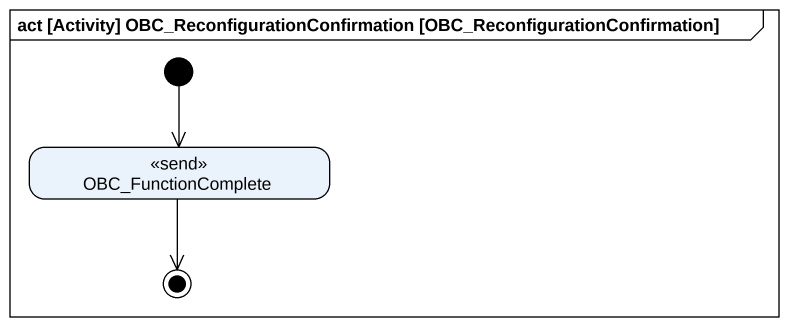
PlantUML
@startuml
mainframe act [Activity] OBC_ReconfigurationConfirmation [OBC_ReconfigurationConfirmation]
hide empty description
state OBC_FunctionComplete <<send>>
[*] --> OBC_FunctionComplete
OBC_FunctionComplete --> [*]
@enduml
